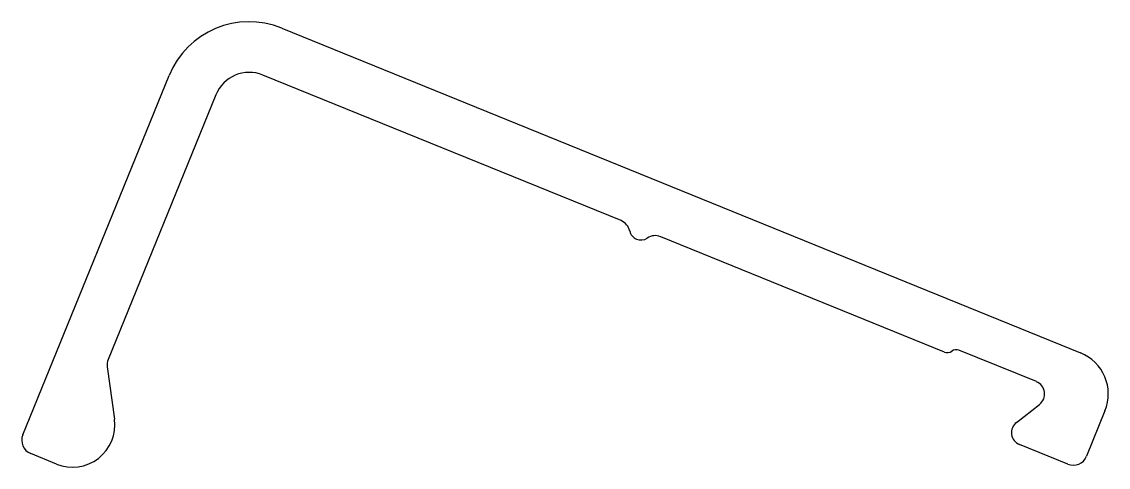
# Model space of a CAD drawing. Extents: x -9.6 to 9.5, y 0.2 to 8.1.
import ezdxf

# ---------------------------------------------------------------- set-up
doc = ezdxf.new("R2010")
doc.units = 0
doc.layers.add('VISIBLE__ISO_', color=7, linetype='CONTINUOUS')

msp = doc.modelspace()

# ---------------------------------------------------------------- linework, layer by layer
at = {"layer": 'VISIBLE__ISO_', "color": 7, "linetype": 'CONTINUOUS'}
for p, q in [((-5.036, 7.974), (9.01, 2.259)), ((-9.59, 0.815), (-7.017, 7.139)), ((0.931, 4.586), (-5.367, 7.148)), ((-6.194, 6.799), (-8.089, 2.142)), ((6.618, 2.271), (1.628, 4.302)), ((8.235, 1.752), (6.874, 2.306)), ((-8.105, 2.011), (-7.978, 1.09)), ((7.886, 1.034), (8.291, 1.349)), ((9.442, 1.235), (9.118, 0.438)), ((8.787, 0.299), (7.94, 0.643)), ((-8.996, 0.299), (-9.45, 0.484))]:
    msp.add_line(p, q, dxfattribs=at)
for centre, radius, start, end in [((-5.609, 6.566), 1.52, 67.8596, 157.8596), ((-5.606, 6.56), 0.635, 67.8596, 157.8596), ((0.835, 4.35), 0.254, 11.8789, 67.8596), ((1.279, 4.444), 0.2, 191.8789, 303.8404), ((1.532, 4.067), 0.254, 67.8596, 123.8404), ((6.825, 2.185), 0.13, 67.8596, 127.3494), ((-7.854, 2.046), 0.254, 157.8596, 187.8596), ((6.667, 2.392), 0.13, 247.8596, 307.3494), ((8.714, 1.531), 0.786, 337.8596, 67.8596), ((8.147, 1.534), 0.234, 307.8596, 67.8596), ((-8.716, 0.988), 0.744, 247.8596, 7.8596), ((8.026, 0.854), 0.228, 127.8596, 247.8596), ((-9.355, 0.719), 0.254, 157.8596, 247.8596), ((8.882, 0.534), 0.254, 247.8596, 337.8596)]:
    msp.add_arc(centre, radius, start, end, dxfattribs=at)

doc.saveas('drawing.dxf')
